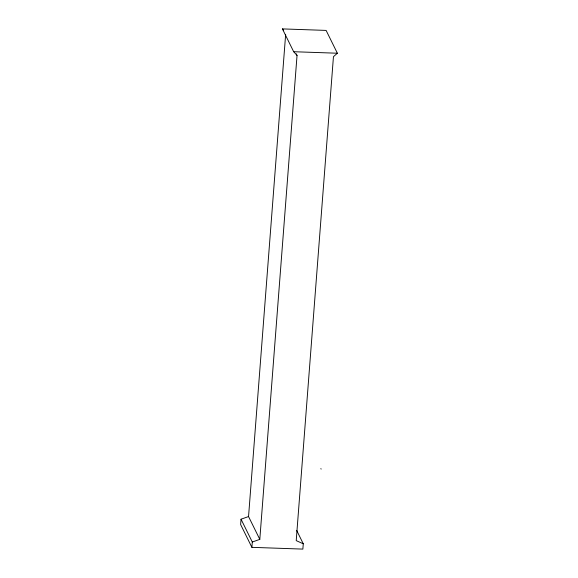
<?xml version="1.0" encoding="UTF-8"?>
<svg xmlns="http://www.w3.org/2000/svg" width="578" height="578" viewBox="0 0 578 578"><rect width="100%" height="100%" fill="white"/><g stroke="black" fill="none" stroke-linecap="round" stroke-linejoin="round"><path stroke-width="0.87" d="M285.648 34.413L248.547 516.551L241.04 519.21L240.629 524.521L251.885 547.344L302.865 549.1L303.269 543.79L296.673 530.409M251.885 547.344L252.297 542.027L241.04 519.21M252.297 542.027L259.804 539.368L297.041 55.43L296.261 53.855M297.041 55.43L293.675 51.717L282.418 28.9L326.115 30.41L337.371 53.227L333.448 56.687L296.218 540.625L303.269 543.79M293.675 51.717L337.371 53.227M282.418 28.9L283.538 30.135M320.877 468.592L321.122 469.105M248.547 516.551L259.804 539.368"/></g></svg>
